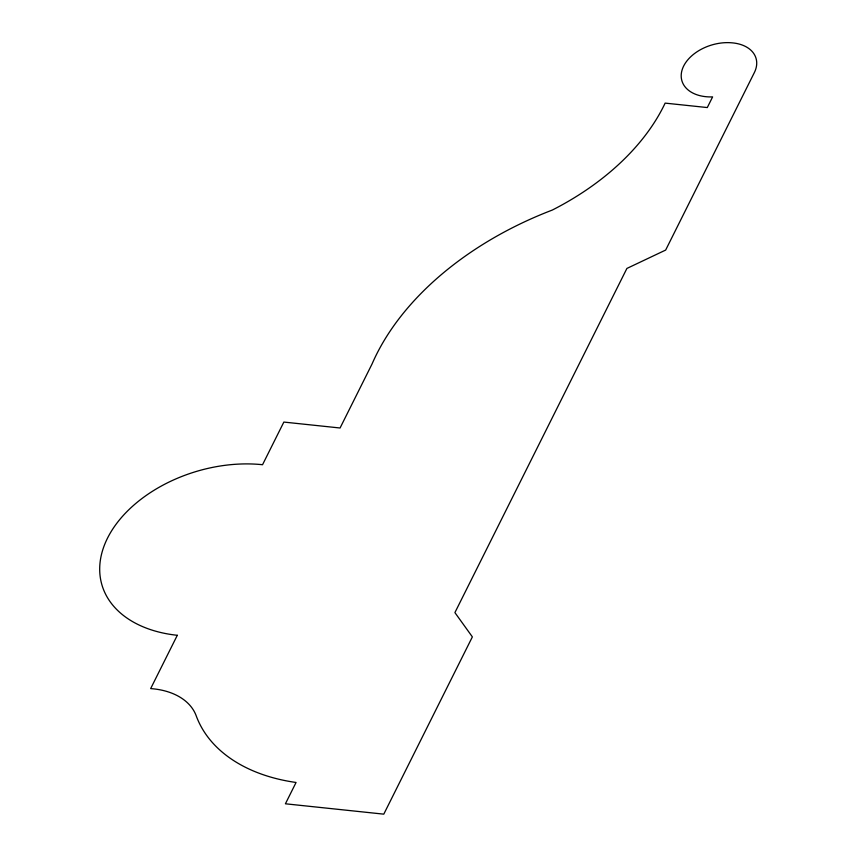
<?xml version="1.0" encoding="UTF-8"?>
<svg xmlns="http://www.w3.org/2000/svg" width="857" height="857" viewBox="0 0 857 857"><rect width="100%" height="100%" fill="white"/><g stroke="black" fill="none" stroke-linecap="round" stroke-linejoin="round"><path stroke-width="1.29" d="M177.303 635.294L150.661 688.599A70.82 47.21 -16.6 0 1 196.221 715.841A177.056 118.02 -16.6 0 0 296.061 782.473L285.413 803.791L383.786 814.15L472.368 636.89L454.906 612.605L626.906 268.434L665.664 250.062L754.246 72.802A37.644 25.089 -16.6 0 0 732.232 42.85A38.811 25.871 -16.6 0 0 682.493 68.742A38.811 25.871 -16.6 0 0 712.617 96.895L707.293 107.554L665.139 103.119A233.865 155.878 -16.6 0 1 552.304 210.061A285.338 190.19 -16.6 0 0 372.034 364.021L340.068 427.997L283.849 422.072L262.542 464.719A123.054 82.026 -16.6 0 0 107.5 538.164A123.054 82.026 -16.6 0 0 177.303 635.294"/></g></svg>
